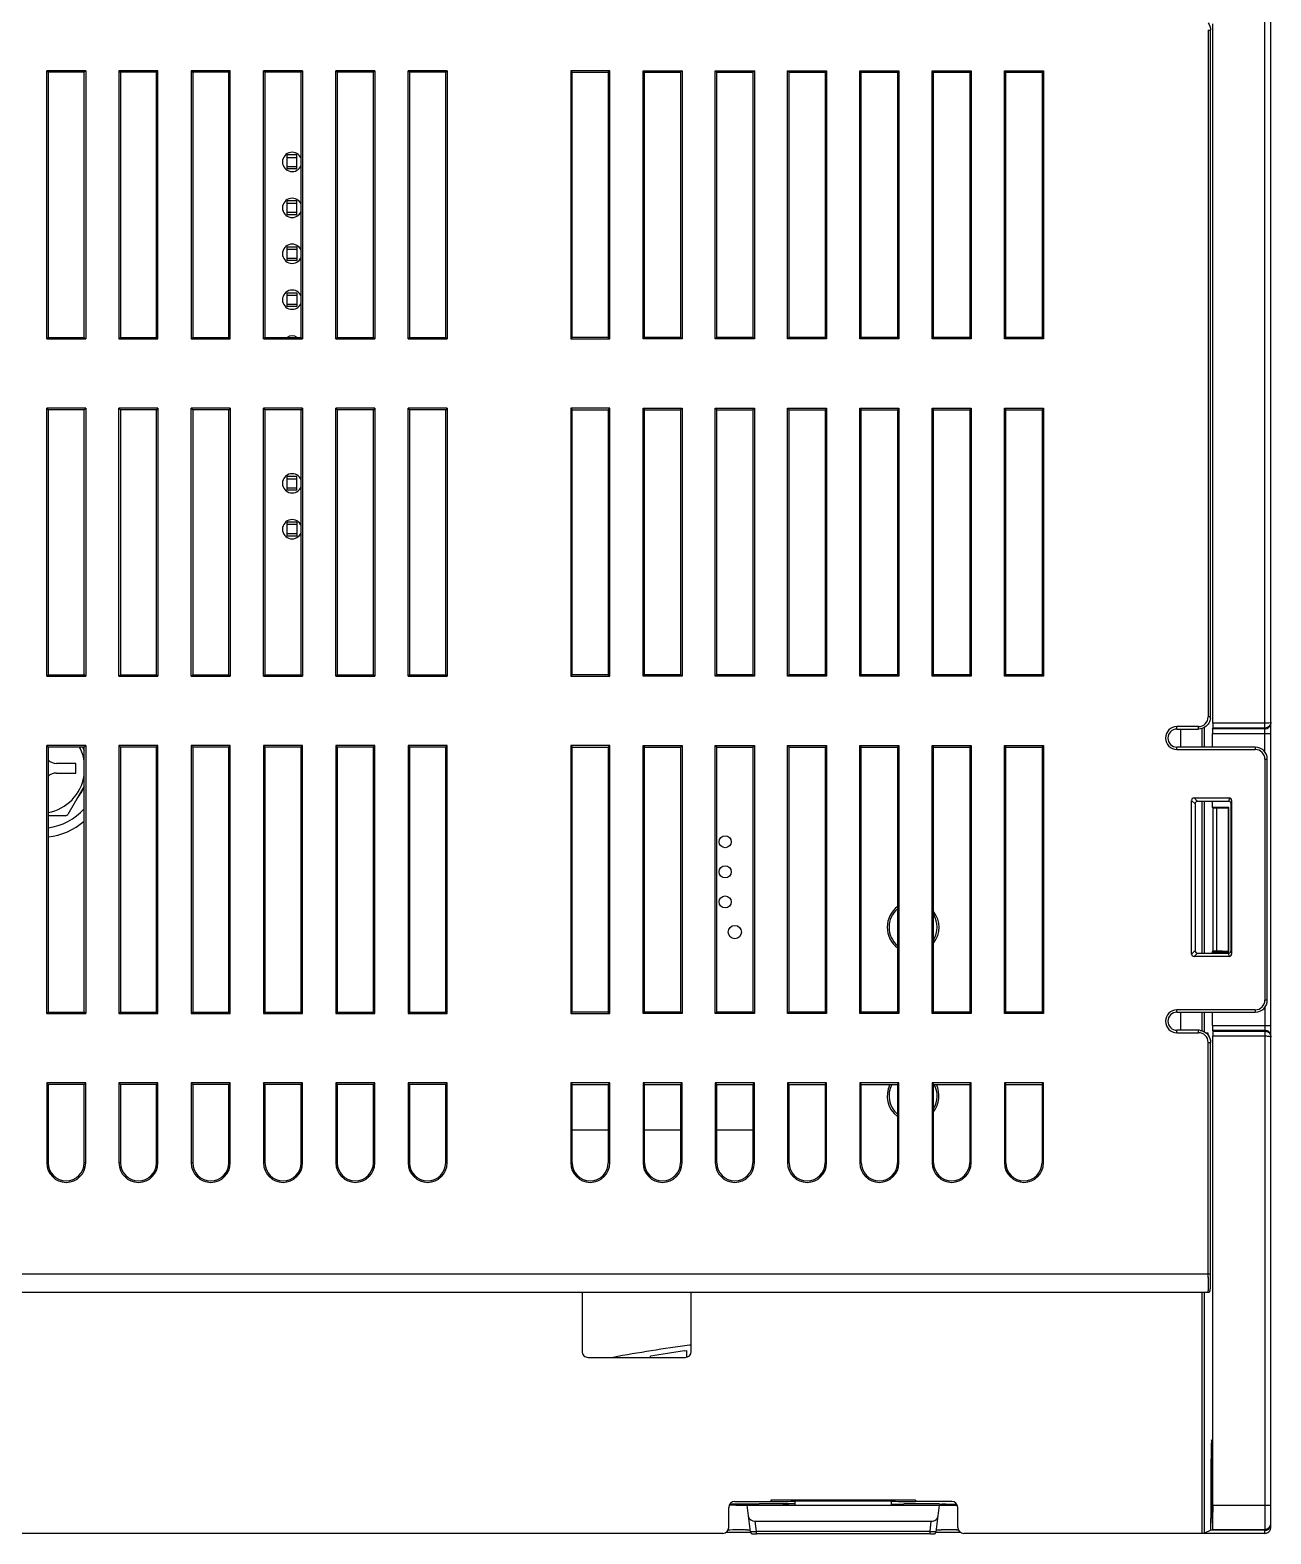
# Model space of a CAD drawing. Header units: millimetres. Extents: x 285 to 860, y 229 to 920.
# Drawn here: x 549.4 to 652.4, y 403.6 to 528.4 of the extents above; entities that cross this region are included whole.
import ezdxf

# ---------------------------------------------------------------- set-up
doc = ezdxf.new("R2010")
doc.units = ezdxf.units.MM
doc.header["$LTSCALE"] = 6
doc.layers.get('0').update_dxf_attribs({"linetype": 'CONTINUOUS'})

msp = doc.modelspace()

# ---------------------------------------------------------------- linework, layer by layer
for p, q in [((652.39, 404.46), (652.39, 583.13)), ((651.89, 468.48), (651.89, 531.28)), ((647.18, 528.38), (647.38, 528.38)), ((647.18, 528.38), (647.18, 471.38)), ((647.38, 471.38), (647.38, 528.38)), ((647.58, 470.86), (647.58, 528.91)), ((550.77, 502.76), (550.77, 525.01)), ((550.77, 525.01), (550.89, 524.88)), ((554.01, 525.01), (550.77, 525.01)), ((550.89, 524.88), (550.89, 502.88)), ((553.89, 524.88), (550.89, 524.88)), ((554.01, 525.01), (553.89, 524.88)), ((553.89, 502.88), (553.89, 524.88)), ((554.01, 525.01), (554.01, 502.76)), ((556.77, 525.01), (556.77, 502.76)), ((556.77, 525.01), (556.89, 524.88)), ((560.01, 525.01), (556.77, 525.01)), ((556.89, 524.88), (556.89, 502.88)), ((559.89, 524.88), (556.89, 524.88)), ((559.89, 524.88), (560.01, 525.01)), ((559.89, 502.88), (559.89, 524.88)), ((560.01, 502.76), (560.01, 525.01)), ((562.77, 525.01), (562.77, 502.76)), ((566.01, 525.01), (562.77, 525.01)), ((562.77, 525.01), (562.89, 524.88)), ((562.89, 524.88), (562.89, 502.88)), ((565.89, 524.88), (562.89, 524.88)), ((565.89, 524.88), (566.01, 525.01)), ((565.89, 502.88), (565.89, 524.88)), ((566.01, 502.76), (566.01, 525.01)), ((568.77, 502.76), (568.77, 525.01)), ((572.01, 525.01), (568.77, 525.01)), ((568.77, 525.01), (568.89, 524.88)), ((568.89, 524.88), (568.89, 502.88)), ((571.89, 524.88), (568.89, 524.88)), ((572.01, 525.01), (571.89, 524.88)), ((571.89, 502.88), (571.89, 524.88)), ((572.01, 525.01), (572.01, 502.76)), ((574.77, 502.76), (574.77, 525.01)), ((578.01, 525.01), (574.77, 525.01)), ((574.77, 525.01), (574.89, 524.88)), ((574.89, 524.88), (574.89, 502.88)), ((577.89, 524.88), (574.89, 524.88)), ((578.01, 525.01), (577.89, 524.88)), ((577.89, 502.88), (577.89, 524.88)), ((578.01, 525.01), (578.01, 502.76)), ((580.77, 502.76), (580.77, 525.01)), ((584.01, 525.01), (580.77, 525.01)), ((580.77, 525.01), (580.89, 524.88)), ((580.89, 524.88), (580.89, 502.88)), ((583.89, 524.88), (580.89, 524.88)), ((584.01, 525.01), (583.89, 524.88)), ((583.89, 502.88), (583.89, 524.88)), ((584.01, 525.01), (584.01, 502.76)), ((597.51, 525.01), (594.27, 525.01)), ((594.27, 525.01), (594.27, 502.76)), ((594.27, 525.01), (594.39, 524.88)), ((594.39, 524.88), (597.39, 524.88)), ((594.39, 502.88), (594.39, 524.88)), ((597.51, 525.01), (597.39, 524.88)), ((597.39, 524.88), (597.39, 502.88)), ((597.51, 502.76), (597.51, 525.01)), ((600.27, 525.01), (603.51, 525.01)), ((600.27, 502.76), (600.27, 525.01)), ((600.27, 525.01), (600.39, 524.88)), ((600.39, 524.88), (603.39, 524.88)), ((600.39, 502.88), (600.39, 524.88)), ((603.51, 525.01), (603.39, 524.88)), ((603.39, 524.88), (603.39, 502.88)), ((603.51, 525.01), (603.51, 502.76)), ((606.27, 525.01), (609.51, 525.01)), ((606.27, 502.76), (606.27, 525.01)), ((606.27, 525.01), (606.39, 524.88)), ((606.39, 524.88), (609.39, 524.88)), ((606.39, 502.88), (606.39, 524.88)), ((609.51, 525.01), (609.39, 524.88)), ((609.39, 524.88), (609.39, 502.88)), ((609.51, 525.01), (609.51, 502.76)), ((612.27, 525.01), (615.51, 525.01)), ((612.27, 502.76), (612.27, 525.01)), ((612.27, 525.01), (612.39, 524.88)), ((612.39, 524.88), (615.39, 524.88)), ((612.39, 502.88), (612.39, 524.88)), ((615.51, 525.01), (615.39, 524.88)), ((615.39, 524.88), (615.39, 502.88)), ((615.51, 525.01), (615.51, 502.76)), ((618.27, 525.01), (621.51, 525.01)), ((618.27, 502.76), (618.27, 525.01)), ((618.27, 525.01), (618.39, 524.88)), ((618.39, 524.88), (621.39, 524.88)), ((618.39, 502.88), (618.39, 524.88)), ((621.51, 525.01), (621.39, 524.88)), ((621.39, 524.88), (621.39, 502.88)), ((621.51, 525.01), (621.51, 502.76)), ((624.27, 525.01), (627.51, 525.01)), ((624.27, 502.76), (624.27, 525.01)), ((624.27, 525.01), (624.39, 524.88)), ((624.39, 524.88), (627.39, 524.88)), ((624.39, 502.88), (624.39, 524.88)), ((627.51, 525.01), (627.39, 524.88)), ((627.39, 524.88), (627.39, 502.88)), ((627.51, 525.01), (627.51, 502.76)), ((630.27, 525.01), (633.51, 525.01)), ((630.27, 502.76), (630.27, 525.01)), ((630.27, 525.01), (630.39, 524.88)), ((630.39, 524.88), (633.39, 524.88)), ((630.39, 502.88), (630.39, 524.88)), ((633.51, 525.01), (633.39, 524.88)), ((633.39, 524.88), (633.39, 502.88)), ((633.51, 525.01), (633.51, 502.76)), ((570.74, 516.87), (570.74, 518.02)), ((571.54, 518.02), (570.74, 518.02)), ((571.54, 516.87), (571.54, 518.02)), ((570.74, 517.82), (571.54, 517.82)), ((570.74, 517.07), (571.54, 517.07)), ((571.54, 516.87), (570.74, 516.87)), ((570.74, 513.06), (570.74, 514.21)), ((571.54, 514.21), (570.74, 514.21)), ((571.54, 513.06), (571.54, 514.21)), ((570.74, 514.01), (571.54, 514.01)), ((570.74, 513.26), (571.54, 513.26)), ((571.54, 513.06), (570.74, 513.06)), ((570.74, 510.4), (571.54, 510.4)), ((570.74, 509.25), (570.74, 510.4)), ((570.74, 510.2), (571.54, 510.2)), ((570.74, 509.45), (571.54, 509.45)), ((571.54, 509.25), (570.74, 509.25)), ((571.54, 510.4), (571.54, 509.25)), ((570.74, 506.59), (571.54, 506.59)), ((570.74, 505.44), (570.74, 506.59)), ((570.74, 506.39), (571.54, 506.39)), ((570.74, 505.64), (571.54, 505.64)), ((571.54, 505.44), (570.74, 505.44)), ((571.54, 506.59), (571.54, 505.44)), ((550.77, 502.76), (550.89, 502.88)), ((550.77, 502.76), (554.01, 502.76)), ((550.89, 502.88), (553.89, 502.88)), ((553.89, 502.88), (554.01, 502.76)), ((556.77, 502.76), (556.89, 502.88)), ((556.77, 502.76), (560.01, 502.76)), ((556.89, 502.88), (559.89, 502.88)), ((560.01, 502.76), (559.89, 502.88)), ((562.77, 502.76), (562.89, 502.88)), ((562.77, 502.76), (566.01, 502.76)), ((562.89, 502.88), (565.89, 502.88)), ((566.01, 502.76), (565.89, 502.88)), ((568.77, 502.76), (568.89, 502.88)), ((568.77, 502.76), (572.01, 502.76)), ((568.89, 502.88), (571.89, 502.88)), ((572.01, 502.76), (571.89, 502.88)), ((574.77, 502.76), (574.89, 502.88)), ((574.77, 502.76), (578.01, 502.76)), ((574.89, 502.88), (577.89, 502.88)), ((578.01, 502.76), (577.89, 502.88)), ((580.77, 502.76), (580.89, 502.88)), ((580.77, 502.76), (584.01, 502.76)), ((580.89, 502.88), (583.89, 502.88)), ((584.01, 502.76), (583.89, 502.88)), ((594.27, 502.76), (594.39, 502.88)), ((594.27, 502.76), (597.51, 502.76)), ((597.39, 502.88), (594.39, 502.88)), ((597.39, 502.88), (597.51, 502.76)), ((600.39, 502.88), (600.27, 502.76)), ((603.51, 502.76), (600.27, 502.76)), ((603.39, 502.88), (600.39, 502.88)), ((603.51, 502.76), (603.39, 502.88)), ((606.39, 502.88), (606.27, 502.76)), ((609.51, 502.76), (606.27, 502.76)), ((609.39, 502.88), (606.39, 502.88)), ((609.51, 502.76), (609.39, 502.88)), ((612.39, 502.88), (612.27, 502.76)), ((615.51, 502.76), (612.27, 502.76)), ((615.39, 502.88), (612.39, 502.88)), ((615.51, 502.76), (615.39, 502.88)), ((618.39, 502.88), (618.27, 502.76)), ((621.51, 502.76), (618.27, 502.76)), ((621.39, 502.88), (618.39, 502.88)), ((621.51, 502.76), (621.39, 502.88)), ((624.39, 502.88), (624.27, 502.76)), ((627.51, 502.76), (624.27, 502.76)), ((627.39, 502.88), (624.39, 502.88)), ((627.51, 502.76), (627.39, 502.88)), ((630.39, 502.88), (630.27, 502.76)), ((633.51, 502.76), (630.27, 502.76)), ((633.39, 502.88), (630.39, 502.88)), ((633.51, 502.76), (633.39, 502.88)), ((550.77, 474.76), (550.77, 497.01)), ((554.01, 497.01), (550.77, 497.01)), ((550.77, 497.01), (550.89, 496.88)), ((550.89, 496.88), (550.89, 474.88)), ((553.89, 496.88), (550.89, 496.88)), ((554.01, 497.01), (553.89, 496.88)), ((553.89, 474.88), (553.89, 496.88)), ((554.01, 497.01), (554.01, 474.76)), ((556.77, 474.76), (556.77, 497.01)), ((560.01, 497.01), (556.77, 497.01)), ((556.77, 497.01), (556.89, 496.88)), ((556.89, 496.88), (556.89, 474.88)), ((559.89, 496.88), (556.89, 496.88)), ((560.01, 497.01), (559.89, 496.88)), ((559.89, 474.88), (559.89, 496.88)), ((560.01, 497.01), (560.01, 474.76)), ((566.01, 497.01), (562.77, 497.01)), ((562.77, 474.76), (562.77, 497.01)), ((562.77, 497.01), (562.89, 496.88)), ((565.89, 496.88), (562.89, 496.88)), ((562.89, 496.88), (562.89, 474.88)), ((566.01, 497.01), (565.89, 496.88)), ((565.89, 474.88), (565.89, 496.88)), ((566.01, 497.01), (566.01, 474.76)), ((572.01, 497.01), (568.77, 497.01)), ((568.77, 497.01), (568.89, 496.88)), ((568.77, 474.76), (568.77, 497.01)), ((571.89, 496.88), (568.89, 496.88)), ((568.89, 496.88), (568.89, 474.88)), ((572.01, 497.01), (571.89, 496.88)), ((571.89, 474.88), (571.89, 496.88)), ((572.01, 497.01), (572.01, 474.76)), ((578.01, 497.01), (574.77, 497.01)), ((574.77, 474.76), (574.77, 497.01)), ((574.77, 497.01), (574.89, 496.88)), ((577.89, 496.88), (574.89, 496.88)), ((574.89, 496.88), (574.89, 474.88)), ((578.01, 497.01), (577.89, 496.88)), ((577.89, 474.88), (577.89, 496.88)), ((578.01, 497.01), (578.01, 474.76)), ((584.01, 497.01), (580.77, 497.01)), ((580.77, 497.01), (580.89, 496.88)), ((580.77, 474.76), (580.77, 497.01)), ((583.89, 496.88), (580.89, 496.88)), ((580.89, 496.88), (580.89, 474.88)), ((584.01, 497.01), (583.89, 496.88)), ((583.89, 474.88), (583.89, 496.88)), ((584.01, 497.01), (584.01, 474.76)), ((597.51, 497.01), (594.27, 497.01)), ((594.27, 497.01), (594.39, 496.88)), ((594.27, 497.01), (594.27, 474.76)), ((594.39, 496.88), (597.39, 496.88)), ((594.39, 474.88), (594.39, 496.88)), ((597.51, 497.01), (597.39, 496.88)), ((597.39, 496.88), (597.39, 474.88)), ((597.51, 474.76), (597.51, 497.01)), ((600.27, 497.01), (603.51, 497.01)), ((600.27, 497.01), (600.39, 496.88)), ((600.27, 474.76), (600.27, 497.01)), ((600.39, 496.88), (603.39, 496.88)), ((600.39, 474.88), (600.39, 496.88)), ((603.51, 497.01), (603.39, 496.88)), ((603.39, 496.88), (603.39, 474.88)), ((603.51, 497.01), (603.51, 474.76)), ((606.27, 497.01), (609.51, 497.01)), ((606.27, 497.01), (606.39, 496.88)), ((606.27, 474.76), (606.27, 497.01)), ((606.39, 496.88), (609.39, 496.88)), ((606.39, 474.88), (606.39, 496.88)), ((609.51, 497.01), (609.39, 496.88)), ((609.39, 496.88), (609.39, 474.88)), ((609.51, 497.01), (609.51, 474.76)), ((612.27, 497.01), (615.51, 497.01)), ((612.27, 497.01), (612.39, 496.88)), ((612.27, 474.76), (612.27, 497.01)), ((612.39, 496.88), (615.39, 496.88)), ((612.39, 474.88), (612.39, 496.88)), ((615.51, 497.01), (615.39, 496.88)), ((615.39, 496.88), (615.39, 474.88)), ((615.51, 497.01), (615.51, 474.76)), ((618.27, 497.01), (621.51, 497.01)), ((618.27, 497.01), (618.39, 496.88)), ((618.27, 474.76), (618.27, 497.01)), ((618.39, 496.88), (621.39, 496.88)), ((618.39, 474.88), (618.39, 496.88)), ((621.51, 497.01), (621.39, 496.88)), ((621.39, 496.88), (621.39, 474.88)), ((621.51, 497.01), (621.51, 474.76)), ((624.27, 497.01), (627.51, 497.01)), ((624.27, 497.01), (624.39, 496.88)), ((624.27, 474.76), (624.27, 497.01)), ((624.39, 496.88), (627.39, 496.88)), ((624.39, 474.88), (624.39, 496.88)), ((627.51, 497.01), (627.39, 496.88)), ((627.39, 496.88), (627.39, 474.88)), ((627.51, 497.01), (627.51, 474.76)), ((630.27, 497.01), (633.51, 497.01)), ((630.27, 497.01), (630.39, 496.88)), ((630.27, 474.76), (630.27, 497.01)), ((630.39, 496.88), (633.39, 496.88)), ((630.39, 474.88), (630.39, 496.88)), ((633.51, 497.01), (633.39, 496.88)), ((633.39, 496.88), (633.39, 474.88)), ((633.51, 497.01), (633.51, 474.76)), ((571.54, 491.35), (570.74, 491.35)), ((570.74, 490.2), (570.74, 491.35)), ((570.74, 491.15), (571.54, 491.15)), ((571.54, 490.2), (571.54, 491.35)), ((570.74, 490.4), (571.54, 490.4)), ((571.54, 490.2), (570.74, 490.2)), ((571.54, 487.54), (570.74, 487.54)), ((570.74, 486.39), (570.74, 487.54)), ((571.54, 487.34), (570.74, 487.34)), ((571.54, 487.54), (571.54, 486.39)), ((571.54, 486.59), (570.74, 486.59)), ((571.54, 486.39), (570.74, 486.39)), ((550.77, 474.76), (550.89, 474.88)), ((550.77, 474.76), (554.01, 474.76)), ((550.89, 474.88), (553.89, 474.88)), ((554.01, 474.76), (553.89, 474.88)), ((556.77, 474.76), (556.89, 474.88)), ((556.77, 474.76), (560.01, 474.76)), ((556.89, 474.88), (559.89, 474.88)), ((560.01, 474.76), (559.89, 474.88)), ((562.77, 474.76), (562.89, 474.88)), ((562.77, 474.76), (566.01, 474.76)), ((562.89, 474.88), (565.89, 474.88)), ((566.01, 474.76), (565.89, 474.88)), ((568.77, 474.76), (568.89, 474.88)), ((568.77, 474.76), (572.01, 474.76)), ((568.89, 474.88), (571.89, 474.88)), ((572.01, 474.76), (571.89, 474.88)), ((574.77, 474.76), (574.89, 474.88)), ((574.77, 474.76), (578.01, 474.76)), ((574.89, 474.88), (577.89, 474.88)), ((578.01, 474.76), (577.89, 474.88)), ((580.77, 474.76), (580.89, 474.88)), ((580.77, 474.76), (584.01, 474.76)), ((580.89, 474.88), (583.89, 474.88)), ((584.01, 474.76), (583.89, 474.88)), ((594.27, 474.76), (594.39, 474.88)), ((594.27, 474.76), (597.51, 474.76)), ((597.39, 474.88), (594.39, 474.88)), ((597.39, 474.88), (597.51, 474.76)), ((600.39, 474.88), (600.27, 474.76)), ((603.51, 474.76), (600.27, 474.76)), ((603.39, 474.88), (600.39, 474.88)), ((603.51, 474.76), (603.39, 474.88)), ((606.39, 474.88), (606.27, 474.76)), ((609.51, 474.76), (606.27, 474.76)), ((609.39, 474.88), (606.39, 474.88)), ((609.51, 474.76), (609.39, 474.88)), ((612.39, 474.88), (612.27, 474.76)), ((615.51, 474.76), (612.27, 474.76)), ((615.39, 474.88), (612.39, 474.88)), ((615.51, 474.76), (615.39, 474.88)), ((618.39, 474.88), (618.27, 474.76)), ((621.51, 474.76), (618.27, 474.76)), ((621.39, 474.88), (618.39, 474.88)), ((621.51, 474.76), (621.39, 474.88)), ((624.39, 474.88), (624.27, 474.76)), ((627.51, 474.76), (624.27, 474.76)), ((627.39, 474.88), (624.39, 474.88)), ((627.51, 474.76), (627.39, 474.88)), ((630.39, 474.88), (630.27, 474.76)), ((633.51, 474.76), (630.27, 474.76)), ((633.39, 474.88), (630.39, 474.88)), ((633.51, 474.76), (633.39, 474.88)), ((646.38, 470.58), (644.59, 470.58)), ((644.59, 470.38), (644.59, 470.58)), ((646.38, 470.38), (646.38, 470.58)), ((646.89, 468.88), (646.89, 470.53)), ((647.38, 471.38), (647.18, 471.38)), ((651.89, 470.86), (647.58, 470.86)), ((644.59, 470.38), (646.38, 470.38)), ((644.89, 470.38), (644.89, 468.88)), ((646.69, 468.88), (646.69, 470.44)), ((647.54, 470), (652.39, 470)), ((647.54, 468.88), (647.54, 470)), ((647.55, 470.4), (647.58, 470.46)), ((651.89, 470.4), (647.55, 470.4)), ((651.89, 470.46), (647.58, 470.46)), ((554.01, 469.01), (550.77, 469.01)), ((550.77, 469.01), (550.89, 468.88)), ((550.77, 446.76), (550.77, 469.01)), ((553.89, 468.88), (550.89, 468.88)), ((550.89, 468.88), (550.89, 446.88)), ((553.74, 468.88), (553.89, 468.63)), ((554.01, 469.01), (553.89, 468.88)), ((553.89, 446.88), (553.89, 468.88)), ((554.01, 469.01), (554.01, 446.76)), ((560.01, 469.01), (556.77, 469.01)), ((556.77, 469.01), (556.89, 468.88)), ((556.77, 469.01), (556.77, 446.76)), ((559.89, 468.88), (556.89, 468.88)), ((556.89, 468.88), (556.89, 446.88)), ((559.89, 468.88), (560.01, 469.01)), ((559.89, 446.88), (559.89, 468.88)), ((560.01, 446.76), (560.01, 469.01)), ((566.01, 469.01), (562.77, 469.01)), ((562.77, 469.01), (562.89, 468.88)), ((562.77, 469.01), (562.77, 446.76)), ((565.89, 468.88), (562.89, 468.88)), ((562.89, 468.88), (562.89, 446.88)), ((565.89, 468.88), (566.01, 469.01)), ((565.89, 446.88), (565.89, 468.88)), ((566.01, 446.76), (566.01, 469.01)), ((572.01, 469.01), (568.77, 469.01)), ((568.77, 469.01), (568.89, 468.88)), ((568.77, 469.01), (568.77, 446.76)), ((571.89, 468.88), (568.89, 468.88)), ((568.89, 468.88), (568.89, 446.88)), ((571.89, 468.88), (572.01, 469.01)), ((571.89, 446.88), (571.89, 468.88)), ((572.01, 446.76), (572.01, 469.01)), ((578.01, 469.01), (574.77, 469.01)), ((574.77, 469.01), (574.89, 468.88)), ((574.77, 469.01), (574.77, 446.76)), ((577.89, 468.88), (574.89, 468.88)), ((574.89, 468.88), (574.89, 446.88)), ((577.89, 468.88), (578.01, 469.01)), ((577.89, 446.88), (577.89, 468.88)), ((578.01, 446.76), (578.01, 469.01)), ((584.01, 469.01), (580.77, 469.01)), ((580.77, 469.01), (580.89, 468.88)), ((580.77, 469.01), (580.77, 446.76)), ((583.89, 468.88), (580.89, 468.88)), ((580.89, 468.88), (580.89, 446.88)), ((583.89, 468.88), (584.01, 469.01)), ((583.89, 446.88), (583.89, 468.88)), ((584.01, 446.76), (584.01, 469.01)), ((597.51, 469.01), (594.27, 469.01)), ((594.27, 469.01), (594.39, 468.88)), ((594.27, 469.01), (594.27, 446.76)), ((594.39, 468.88), (597.39, 468.88)), ((594.39, 446.88), (594.39, 468.88)), ((597.51, 469.01), (597.39, 468.88)), ((597.39, 468.88), (597.39, 446.88)), ((597.51, 446.76), (597.51, 469.01)), ((600.27, 469.01), (603.51, 469.01)), ((600.27, 469.01), (600.39, 468.88)), ((600.27, 446.76), (600.27, 469.01)), ((600.39, 468.88), (603.39, 468.88)), ((600.39, 446.88), (600.39, 468.88)), ((603.51, 469.01), (603.39, 468.88)), ((603.39, 468.88), (603.39, 446.88)), ((603.51, 469.01), (603.51, 446.76)), ((606.27, 469.01), (609.51, 469.01)), ((606.27, 469.01), (606.39, 468.88)), ((606.27, 446.76), (606.27, 469.01)), ((606.39, 468.88), (609.39, 468.88)), ((606.39, 446.88), (606.39, 468.88)), ((609.51, 469.01), (609.39, 468.88)), ((609.39, 468.88), (609.39, 446.88)), ((609.51, 469.01), (609.51, 446.76)), ((612.27, 469.01), (615.51, 469.01)), ((612.27, 469.01), (612.39, 468.88)), ((612.27, 446.76), (612.27, 469.01)), ((612.39, 468.88), (615.39, 468.88)), ((612.39, 446.88), (612.39, 468.88)), ((615.51, 469.01), (615.39, 468.88)), ((615.39, 468.88), (615.39, 446.88)), ((615.51, 469.01), (615.51, 446.76)), ((618.27, 469.01), (621.51, 469.01)), ((618.27, 469.01), (618.39, 468.88)), ((618.27, 446.76), (618.27, 469.01)), ((618.39, 468.88), (621.39, 468.88)), ((618.39, 446.88), (618.39, 468.88)), ((621.51, 469.01), (621.39, 468.88)), ((621.39, 468.88), (621.39, 446.88)), ((621.51, 469.01), (621.51, 446.76)), ((624.27, 469.01), (627.51, 469.01)), ((624.27, 469.01), (624.39, 468.88)), ((624.27, 446.76), (624.27, 469.01)), ((624.39, 468.88), (627.39, 468.88)), ((624.39, 446.88), (624.39, 468.88)), ((627.51, 469.01), (627.39, 468.88)), ((627.39, 468.88), (627.39, 446.88)), ((627.51, 469.01), (627.51, 446.76)), ((630.27, 469.01), (633.51, 469.01)), ((630.27, 469.01), (630.39, 468.88)), ((630.27, 446.76), (630.27, 469.01)), ((630.39, 468.88), (633.39, 468.88)), ((630.39, 446.88), (630.39, 468.88)), ((633.51, 469.01), (633.39, 468.88)), ((633.39, 468.88), (633.39, 446.88)), ((633.51, 469.01), (633.51, 446.76)), ((651.09, 468.88), (644.59, 468.88)), ((644.59, 468.68), (644.59, 468.88)), ((644.59, 468.68), (651.09, 468.68)), ((651.09, 468.88), (651.09, 468.68)), ((553.19, 467.53), (551.59, 467.53)), ((553.19, 466.73), (553.19, 467.53)), ((651.89, 467.88), (652.09, 467.88)), ((651.89, 467.88), (651.89, 447.88)), ((652.09, 447.88), (652.09, 467.88)), ((551.59, 466.73), (553.19, 466.73)), ((553.89, 465.64), (552.53, 463.29)), ((645.81, 464.46), (646.09, 464.18)), ((645.81, 451.71), (645.81, 464.46)), ((646.01, 464.66), (648.93, 464.66)), ((646.01, 464.66), (646.29, 464.38)), ((648.89, 464.38), (646.29, 464.38)), ((646.69, 451.79), (646.69, 464.38)), ((646.89, 451.79), (646.89, 464.38)), ((647.54, 463.88), (647.54, 464.38)), ((648.93, 464.66), (648.89, 464.38)), ((649.12, 464.35), (649.09, 464.18)), ((649.13, 464.46), (649.13, 451.71)), ((552.35, 463.18), (550.89, 463.18)), ((646.09, 464.18), (646.09, 451.99)), ((648.89, 463.88), (647.54, 463.88)), ((647.54, 463.88), (647.58, 463.8)), ((647.89, 463.8), (647.58, 463.8)), ((647.58, 463.8), (647.58, 451.96)), ((647.89, 463.8), (648.86, 463.85)), ((647.89, 451.96), (647.89, 463.8)), ((648.89, 463.88), (648.86, 463.85)), ((648.86, 451.91), (648.86, 463.85)), ((648.89, 451.88), (648.89, 463.88)), ((649.09, 451.99), (649.09, 464.18)), ((645.81, 451.71), (646.09, 451.99)), ((646.01, 451.51), (646.29, 451.79)), ((646.29, 451.79), (648.89, 451.79)), ((647.54, 451.88), (647.58, 451.96)), ((647.54, 451.88), (648.89, 451.88)), ((647.54, 451.79), (647.54, 451.88)), ((647.58, 451.96), (647.89, 451.96)), ((648.86, 451.91), (647.89, 451.96)), ((648.89, 451.88), (648.86, 451.91)), ((648.93, 451.51), (648.89, 451.79)), ((649.12, 451.82), (649.09, 451.99)), ((648.93, 451.51), (646.01, 451.51)), ((550.89, 446.88), (550.77, 446.76)), ((550.89, 446.88), (553.89, 446.88)), ((554.01, 446.76), (553.89, 446.88)), ((556.77, 446.76), (556.89, 446.88)), ((556.89, 446.88), (559.89, 446.88)), ((560.01, 446.76), (559.89, 446.88)), ((562.77, 446.76), (562.89, 446.88)), ((562.89, 446.88), (565.89, 446.88)), ((566.01, 446.76), (565.89, 446.88)), ((568.77, 446.76), (568.89, 446.88)), ((568.89, 446.88), (571.89, 446.88)), ((572.01, 446.76), (571.89, 446.88)), ((574.77, 446.76), (574.89, 446.88)), ((574.89, 446.88), (577.89, 446.88)), ((578.01, 446.76), (577.89, 446.88)), ((580.77, 446.76), (580.89, 446.88)), ((580.89, 446.88), (583.89, 446.88)), ((584.01, 446.76), (583.89, 446.88)), ((594.27, 446.76), (594.39, 446.88)), ((597.39, 446.88), (594.39, 446.88)), ((597.39, 446.88), (597.51, 446.76)), ((600.39, 446.88), (600.27, 446.76)), ((603.39, 446.88), (600.39, 446.88)), ((603.51, 446.76), (603.39, 446.88)), ((606.39, 446.88), (606.27, 446.76)), ((609.39, 446.88), (606.39, 446.88)), ((609.51, 446.76), (609.39, 446.88)), ((612.39, 446.88), (612.27, 446.76)), ((615.39, 446.88), (612.39, 446.88)), ((615.51, 446.76), (615.39, 446.88)), ((618.39, 446.88), (618.27, 446.76)), ((621.39, 446.88), (618.39, 446.88)), ((621.51, 446.76), (621.39, 446.88)), ((624.39, 446.88), (624.27, 446.76)), ((627.39, 446.88), (624.39, 446.88)), ((627.51, 446.76), (627.39, 446.88)), ((630.39, 446.88), (630.27, 446.76)), ((633.39, 446.88), (630.39, 446.88)), ((633.51, 446.76), (633.39, 446.88)), ((651.09, 447.08), (644.59, 447.08)), ((644.59, 446.88), (644.59, 447.08)), ((644.59, 446.88), (651.09, 446.88)), ((644.89, 446.88), (644.89, 445.38)), ((646.69, 445.32), (646.69, 446.88)), ((646.89, 445.22), (646.89, 446.88)), ((647.54, 445.77), (647.54, 446.88)), ((651.09, 447.08), (651.09, 446.88)), ((652.09, 447.88), (651.89, 447.88)), ((651.89, 447.28), (651.89, 403.96)), ((550.77, 446.76), (554.01, 446.76)), ((556.77, 446.76), (560.01, 446.76)), ((562.77, 446.76), (566.01, 446.76)), ((568.77, 446.76), (572.01, 446.76)), ((574.77, 446.76), (578.01, 446.76)), ((580.77, 446.76), (584.01, 446.76)), ((594.27, 446.76), (597.51, 446.76)), ((603.51, 446.76), (600.27, 446.76)), ((609.51, 446.76), (606.27, 446.76)), ((615.51, 446.76), (612.27, 446.76)), ((621.51, 446.76), (618.27, 446.76)), ((627.51, 446.76), (624.27, 446.76)), ((633.51, 446.76), (630.27, 446.76)), ((647.54, 445.77), (652.39, 445.77)), ((646.38, 445.38), (644.59, 445.38)), ((644.59, 445.18), (644.59, 445.38)), ((644.59, 445.18), (646.38, 445.18)), ((646.38, 445.18), (646.38, 445.38)), ((647.18, 445.13), (647.04, 445.13)), ((647.18, 444.38), (647.38, 444.38)), ((647.18, 425.13), (647.18, 444.38)), ((647.38, 424.93), (647.38, 444.38)), ((651.89, 445.37), (647.55, 445.37)), ((647.55, 445.37), (647.58, 445.31)), ((647.58, 445.31), (651.89, 445.31)), ((647.58, 444.91), (651.89, 444.91)), ((647.58, 405.96), (647.58, 444.91)), ((554.01, 441.01), (550.77, 441.01)), ((550.89, 440.88), (550.77, 441.01)), ((550.77, 441.01), (550.77, 434.38)), ((553.89, 440.88), (550.89, 440.88)), ((550.89, 440.88), (550.89, 434.38)), ((553.89, 440.88), (554.01, 441.01)), ((553.89, 434.38), (553.89, 440.88)), ((554.01, 434.38), (554.01, 441.01)), ((560.01, 441.01), (556.77, 441.01)), ((556.89, 440.88), (556.77, 441.01)), ((556.77, 441.01), (556.77, 434.38)), ((559.89, 440.88), (556.89, 440.88)), ((556.89, 440.88), (556.89, 434.38)), ((559.89, 440.88), (560.01, 441.01)), ((559.89, 434.38), (559.89, 440.88)), ((560.01, 434.38), (560.01, 441.01)), ((566.01, 441.01), (562.77, 441.01)), ((562.77, 441.01), (562.89, 440.88)), ((562.77, 441.01), (562.77, 434.38)), ((565.89, 440.88), (562.89, 440.88)), ((562.89, 440.88), (562.89, 434.38)), ((566.01, 441.01), (565.89, 440.88)), ((565.89, 434.38), (565.89, 440.88)), ((566.01, 434.38), (566.01, 441.01)), ((572.01, 441.01), (568.77, 441.01)), ((568.89, 440.88), (568.77, 441.01)), ((568.77, 441.01), (568.77, 434.38)), ((571.89, 440.88), (568.89, 440.88)), ((568.89, 440.88), (568.89, 434.38)), ((571.89, 440.88), (572.01, 441.01)), ((571.89, 434.38), (571.89, 440.88)), ((572.01, 434.38), (572.01, 441.01)), ((578.01, 441.01), (574.77, 441.01)), ((574.77, 441.01), (574.89, 440.88)), ((574.77, 441.01), (574.77, 434.38)), ((577.89, 440.88), (574.89, 440.88)), ((574.89, 440.88), (574.89, 434.38)), ((578.01, 441.01), (577.89, 440.88)), ((577.89, 434.38), (577.89, 440.88)), ((578.01, 434.38), (578.01, 441.01)), ((584.01, 441.01), (580.77, 441.01)), ((580.89, 440.88), (580.77, 441.01)), ((580.77, 441.01), (580.77, 434.38)), ((583.89, 440.88), (580.89, 440.88)), ((580.89, 440.88), (580.89, 434.38)), ((583.89, 440.88), (584.01, 441.01)), ((583.89, 434.38), (583.89, 440.88)), ((584.01, 434.38), (584.01, 441.01)), ((597.51, 441.01), (594.27, 441.01)), ((594.27, 441.01), (594.39, 440.88)), ((594.27, 441.01), (594.27, 434.38)), ((594.39, 440.88), (597.39, 440.88)), ((594.39, 434.38), (594.39, 440.88)), ((597.39, 440.88), (597.51, 441.01)), ((597.39, 440.88), (597.39, 434.38)), ((597.51, 434.38), (597.51, 441.01)), ((603.51, 441.01), (600.27, 441.01)), ((600.27, 441.01), (600.39, 440.88)), ((600.27, 441.01), (600.27, 434.38)), ((600.39, 440.88), (603.39, 440.88)), ((600.39, 434.38), (600.39, 440.88)), ((603.39, 440.88), (603.51, 441.01)), ((603.39, 440.88), (603.39, 434.38)), ((603.51, 434.38), (603.51, 441.01)), ((609.51, 441.01), (606.27, 441.01)), ((606.27, 441.01), (606.39, 440.88)), ((606.27, 441.01), (606.27, 434.38)), ((606.39, 440.88), (609.39, 440.88)), ((606.39, 434.38), (606.39, 440.88)), ((609.39, 440.88), (609.51, 441.01)), ((609.39, 440.88), (609.39, 434.38)), ((609.51, 434.38), (609.51, 441.01)), ((615.51, 441.01), (612.27, 441.01)), ((612.27, 441.01), (612.39, 440.88)), ((612.27, 441.01), (612.27, 434.38)), ((612.39, 440.88), (615.39, 440.88)), ((612.39, 434.38), (612.39, 440.88)), ((615.39, 440.88), (615.51, 441.01)), ((615.39, 440.88), (615.39, 434.38)), ((615.51, 434.38), (615.51, 441.01)), ((621.51, 441.01), (618.27, 441.01)), ((618.27, 441.01), (618.39, 440.88)), ((618.27, 441.01), (618.27, 434.38)), ((618.39, 440.88), (621.39, 440.88)), ((618.39, 434.38), (618.39, 440.88)), ((621.39, 440.88), (621.51, 441.01)), ((621.39, 440.88), (621.39, 434.38)), ((621.51, 434.38), (621.51, 441.01)), ((627.51, 441.01), (624.27, 441.01)), ((624.27, 441.01), (624.39, 440.88)), ((624.27, 441.01), (624.27, 434.38)), ((624.39, 440.88), (627.39, 440.88)), ((624.39, 434.38), (624.39, 440.88)), ((627.39, 440.88), (627.51, 441.01)), ((627.39, 440.88), (627.39, 434.38)), ((627.51, 434.38), (627.51, 441.01)), ((633.51, 441.01), (630.27, 441.01)), ((630.27, 441.01), (630.39, 440.88)), ((630.27, 441.01), (630.27, 434.38)), ((630.39, 440.88), (633.39, 440.88)), ((630.39, 434.38), (630.39, 440.88)), ((633.39, 440.88), (633.51, 441.01)), ((633.39, 440.88), (633.39, 434.38)), ((633.51, 434.38), (633.51, 441.01)), ((594.39, 437.13), (597.39, 437.13)), ((600.39, 437.13), (603.39, 437.13)), ((606.39, 437.13), (609.39, 437.13)), ((550.89, 434.38), (550.77, 434.38)), ((554.01, 434.38), (553.89, 434.38)), ((556.89, 434.38), (556.77, 434.38)), ((560.01, 434.38), (559.89, 434.38)), ((562.89, 434.38), (562.77, 434.38)), ((566.01, 434.38), (565.89, 434.38)), ((568.89, 434.38), (568.77, 434.38)), ((572.01, 434.38), (571.89, 434.38)), ((574.89, 434.38), (574.77, 434.38)), ((578.01, 434.38), (577.89, 434.38)), ((580.89, 434.38), (580.77, 434.38)), ((584.01, 434.38), (583.89, 434.38)), ((594.39, 434.38), (594.27, 434.38)), ((597.51, 434.38), (597.39, 434.38)), ((600.39, 434.38), (600.27, 434.38)), ((603.51, 434.38), (603.39, 434.38)), ((606.39, 434.38), (606.27, 434.38)), ((609.51, 434.38), (609.39, 434.38)), ((612.39, 434.38), (612.27, 434.38)), ((615.51, 434.38), (615.39, 434.38)), ((618.39, 434.38), (618.27, 434.38)), ((621.51, 434.38), (621.39, 434.38)), ((624.39, 434.38), (624.27, 434.38)), ((627.51, 434.38), (627.39, 434.38)), ((630.39, 434.38), (630.27, 434.38)), ((633.51, 434.38), (633.39, 434.38)), ((647.38, 425.13), (469.09, 425.13)), ((647.37, 424.33), (647.38, 424.5)), ((647.37, 424.18), (647.37, 424.33)), ((647.38, 424.7), (647.38, 424.93)), ((647.38, 424.5), (647.38, 424.7)), ((647.16, 423.63), (444.34, 423.63)), ((595.21, 423.63), (595.21, 418.73)), ((604.27, 418.73), (604.27, 423.63)), ((646.69, 403.63), (646.69, 423.63)), ((646.89, 403.64), (646.89, 423.63)), ((647.36, 423.93), (647.37, 423.96)), ((647.37, 424.08), (647.37, 424.18)), ((647.37, 424.02), (647.37, 424.08)), ((647.37, 423.96), (647.37, 424.02)), ((595.71, 418.23), (603.77, 418.23)), ((600.89, 418.23), (600.89, 418.33)), ((603.69, 418.78), (603.89, 418.81)), ((603.89, 418.81), (603.89, 418.25)), ((604.2, 419.26), (604.14, 419.26)), ((604.27, 419.27), (604.2, 419.26)), ((647.41, 408.63), (647.51, 408.63)), ((647.41, 408.63), (647.41, 404.89)), ((647.51, 404.96), (647.51, 408.63)), ((607.39, 404.13), (607.39, 405.78)), ((609.9, 406.03), (607.46, 406.03)), ((607.48, 406.07), (608.11, 406.07)), ((607.89, 406.28), (610.89, 406.28)), ((608.11, 406.07), (608.33, 406.07)), ((608.33, 406.07), (609.23, 406.07)), ((608.91, 406), (609.41, 406)), ((608.91, 405.96), (624.87, 405.96)), ((609.18, 403.77), (608.91, 405.96)), ((609.23, 406.07), (609.46, 406.07)), ((610.7, 406.07), (609.91, 406.07)), ((610.89, 406.07), (610.7, 406.07)), ((622.89, 406.39), (610.89, 406.39)), ((610.89, 406.39), (610.89, 406.28)), ((611.87, 406.07), (610.89, 406.07)), ((612.89, 406.07), (611.87, 406.07)), ((612.37, 405.97), (612.89, 405.97)), ((612.89, 405.96), (612.89, 406.35)), ((612.89, 406.33), (620.89, 406.33)), ((620.89, 405.96), (620.89, 406.35)), ((620.89, 406.06), (621.43, 406.06)), ((621.9, 406.03), (620.89, 406.03)), ((620.89, 406), (621.41, 406)), ((620.89, 405.97), (621.41, 405.97)), ((622.89, 406.07), (621.91, 406.07)), ((625.89, 406.28), (622.89, 406.28)), ((624.87, 406.07), (622.89, 406.07)), ((624.6, 403.77), (624.87, 405.96)), ((626.32, 406.03), (624.88, 406.03)), ((625.4, 406.06), (626.08, 406.06)), ((626.08, 406.06), (626.3, 406.06)), ((626.39, 404.13), (626.39, 405.78)), ((647.58, 405.96), (652.39, 405.96)), ((609.58, 404.63), (624.2, 404.63)), ((609.68, 403.78), (609.58, 404.63)), ((624.1, 403.78), (624.2, 404.63)), ((647.39, 403.89), (647.41, 404.89)), ((647.51, 404.89), (647.41, 404.89)), ((647.51, 404.96), (647.53, 403.95)), ((652.39, 404.13), (652.39, 404.38)), ((606.89, 403.63), (530.19, 403.63)), ((607.19, 403.73), (607.36, 403.74)), ((607.48, 403.74), (607.69, 403.74)), ((607.69, 403.74), (607.81, 403.74)), ((607.81, 403.74), (607.93, 403.74)), ((607.93, 403.74), (608.06, 403.74)), ((608.06, 403.74), (608.19, 403.74)), ((608.19, 403.74), (608.32, 403.74)), ((608.32, 403.74), (608.45, 403.74)), ((608.45, 403.74), (608.58, 403.74)), ((608.58, 403.74), (608.7, 403.74)), ((608.7, 403.74), (608.81, 403.74)), ((608.81, 403.74), (608.91, 403.74)), ((608.91, 403.74), (609, 403.74)), ((609, 403.74), (609.08, 403.73)), ((609.08, 403.73), (609.15, 403.73)), ((609.15, 403.73), (609.19, 403.73)), ((609.42, 403.59), (609.45, 403.59)), ((609.45, 403.59), (609.48, 403.59)), ((609.48, 403.59), (609.54, 403.59)), ((609.54, 403.59), (609.61, 403.59)), ((609.61, 403.59), (609.68, 403.58)), ((624.1, 403.78), (609.68, 403.78)), ((609.68, 403.58), (609.68, 403.78)), ((624.14, 403.58), (609.68, 403.58)), ((624.1, 403.58), (624.1, 403.78)), ((624.14, 403.58), (624.21, 403.59)), ((624.29, 403.59), (624.32, 403.59)), ((624.32, 403.59), (624.35, 403.59)), ((624.35, 403.59), (624.37, 403.59)), ((624.59, 403.73), (624.65, 403.73)), ((624.65, 403.73), (624.71, 403.73)), ((624.71, 403.73), (624.78, 403.74)), ((624.78, 403.74), (624.84, 403.74)), ((624.84, 403.74), (624.99, 403.74)), ((624.99, 403.74), (625.09, 403.74)), ((625.09, 403.74), (625.24, 403.74)), ((625.24, 403.74), (625.35, 403.74)), ((625.35, 403.74), (625.48, 403.74)), ((625.48, 403.74), (625.61, 403.74)), ((625.61, 403.74), (625.74, 403.74)), ((625.74, 403.74), (625.87, 403.74)), ((625.87, 403.74), (626, 403.74)), ((626, 403.74), (626.08, 403.74)), ((626.08, 403.74), (626.31, 403.74)), ((626.31, 403.74), (626.42, 403.74)), ((626.42, 403.74), (626.51, 403.74)), ((651.89, 403.63), (626.89, 403.63)), ((647.39, 403.89), (646.89, 403.64)), ((651.89, 403.88), (647.39, 403.89)), ((647.55, 403.96), (651.89, 403.96)), ((651.89, 403.63), (651.89, 403.88)), ((651.92, 403.95), (651.92, 403.88))]:
    msp.add_line(p, q)
for points in [[(647.16, 423.63), (647.19, 423.64), (647.23, 423.65), (647.26, 423.66), (647.29, 423.68), (647.31, 423.71), (647.33, 423.73), (647.34, 423.75), (647.35, 423.77), (647.35, 423.79), (647.35, 423.8), (647.36, 423.81), (647.36, 423.82), (647.36, 423.83), (647.36, 423.84), (647.36, 423.84), (647.36, 423.85), (647.36, 423.86), (647.36, 423.87), (647.36, 423.88), (647.36, 423.89), (647.36, 423.91), (647.36, 423.93)], [(607.36, 403.74), (607.45, 403.74), (607.48, 403.74)], [(609.18, 403.77), (609.18, 403.75), (609.19, 403.73), (609.2, 403.71), (609.21, 403.69), (609.22, 403.67), (609.23, 403.65), (609.25, 403.64), (609.27, 403.63), (609.28, 403.62), (609.3, 403.61), (609.31, 403.6), (609.33, 403.6), (609.34, 403.59), (609.36, 403.59), (609.37, 403.59), (609.38, 403.59), (609.38, 403.59), (609.39, 403.59), (609.4, 403.59), (609.41, 403.59), (609.42, 403.59)], [(624.21, 403.59), (624.23, 403.59), (624.29, 403.59)], [(624.37, 403.59), (624.38, 403.59), (624.39, 403.59), (624.4, 403.59), (624.41, 403.59), (624.42, 403.59), (624.42, 403.59), (624.43, 403.59), (624.44, 403.59)], [(624.44, 403.59), (624.46, 403.6), (624.47, 403.6), (624.49, 403.61), (624.5, 403.62), (624.52, 403.63), (624.53, 403.64), (624.55, 403.65), (624.56, 403.67), (624.57, 403.68), (624.58, 403.7), (624.59, 403.72), (624.59, 403.74), (624.6, 403.76), (624.6, 403.77)], [(626.51, 403.74), (626.59, 403.73), (626.59, 403.73)]]:
    msp.add_lwpolyline(points)
for centre, radius in [((607.09, 461.03), 0.5), ((607.09, 458.53), 0.5), ((607.09, 456.03), 0.5), ((607.89, 453.53), 0.55)]:
    msp.add_circle(centre, radius)
for centre, radius, start, end in [((571.14, 517.44), 0.8, 20.0946, 339.9414), ((571.14, 513.63), 0.8, 20.0946, 339.9414), ((571.14, 509.82), 0.8, 20.0946, 339.9414), ((571.14, 506.01), 0.8, 20.0946, 339.9414), ((571.14, 502.2), 0.8, 58.3754, 121.6264), ((571.14, 490.77), 0.8, 20.0946, 339.9414), ((571.14, 486.96), 0.8, 20.0946, 339.9414), ((644.59, 469.63), 0.95, 90, 270), ((646.38, 471.38), 0.8, 269.9947, 359.9955), ((646.38, 471.38), 0.995, 352.3266, 359.9728), ((651.89, 470.9), 0.5, 269.9832, 352.4889), ((651.89, 470.96), 0.498, 317.8971, 327.1565), ((651.9, 470.95), 0.496, 327.1695, 334.9298), ((651.89, 470.9), 0.497, 352.4311, 359.9752), ((644.59, 469.63), 0.75, 90, 270), ((550.19, 467.13), 3.75, 9.32, 27.8249), ((550.19, 467.13), 4, 23.0778, 25.9491), ((550.2, 467.14), 3.99, 22.2921, 23.0769), ((651.09, 467.88), 1, 0, 90), ((651.09, 467.88), 0.8, 0, 90), ((551.59, 468.53), 1, 225.5596, 270), ((551.59, 465.73), 1, 90, 134.4404), ((550.19, 467.13), 3.75, 280.76, 350.68), ((550.19, 467.13), 4, 321.0067, 337.7052), ((550.19, 467.13), 5, 278.052, 317.7382), ((550.19, 467.13), 4.5, 298.6246, 301.3754), ((550.19, 467.13), 5.75, 277.007, 310.0577), ((622.69, 453.93), 2.15, 127.2322, 232.7736), ((622.69, 453.93), 2, 130.5654, 229.4349), ((622.69, 453.93), 2.15, 322.3428, 37.6404), ((622.69, 453.93), 2, 328.2577, 31.7413), ((644.59, 446.13), 0.95, 90, 270), ((644.59, 446.13), 0.75, 90, 270), ((651.09, 447.88), 1, 270, 0), ((651.09, 447.88), 0.8, 270, 0), ((646.38, 444.39), 0.995, 82.327, 89.9765), ((646.38, 444.38), 0.8, 0.0044, 90.0052), ((651.89, 444.87), 0.5, 7.5111, 90.0168), ((651.89, 444.87), 0.497, 0.0248, 7.5689), ((622.69, 439.93), 2.15, 153.7372, 232.7736), ((622.69, 439.93), 2, 151.6292, 229.4349), ((622.69, 439.93), 2.15, 322.3428, 26.264), ((622.69, 439.93), 2, 328.2577, 28.3708), ((552.39, 434.38), 1.62, 180, 0), ((552.39, 434.38), 1.5, 180, 0), ((558.39, 434.38), 1.62, 180, 0), ((558.39, 434.38), 1.5, 180, 0), ((564.39, 434.38), 1.62, 180, 0), ((564.39, 434.38), 1.5, 180, 0), ((570.39, 434.38), 1.62, 180, 0), ((570.39, 434.38), 1.5, 180, 0), ((576.39, 434.38), 1.62, 180, 0), ((576.39, 434.38), 1.5, 180, 0), ((582.39, 434.38), 1.62, 180, 0), ((582.39, 434.38), 1.5, 180, 0), ((595.89, 434.38), 1.62, 180, 0), ((595.89, 434.38), 1.5, 180, 0), ((601.89, 434.38), 1.62, 180, 0), ((601.89, 434.38), 1.5, 180, 0), ((607.89, 434.38), 1.62, 180, 0), ((607.89, 434.38), 1.5, 180, 0), ((613.89, 434.38), 1.62, 180, 0), ((613.89, 434.38), 1.5, 180, 0), ((619.89, 434.38), 1.62, 180, 0), ((619.89, 434.38), 1.5, 180, 0), ((625.89, 434.38), 1.62, 180, 0), ((625.89, 434.38), 1.5, 180, 0), ((631.89, 434.38), 1.62, 180, 0), ((631.89, 434.38), 1.5, 180, 0), ((549.47, 425.13), 97.71, 359.8506, 0.0006), ((622.21, 286.43), 134.05, 97.7479, 100.4997), ((623.8, 283.64), 136.62, 98.4644, 99.6521), ((607.72, 367.92), 38.06, 90.0958, 90.436), ((608.07, 256.6), 149.38, 90.0377, 90.1568), ((622.86, 303.1), 103.29, 90.1275, 90.3388), ((622.89, 290.02), 116.37, 90.0001, 90.129), ((625.36, 290.83), 115.23, 89.98, 90.1362), ((651.89, 404.46), 0.5, 269.9989, 359.9989), ((651.9, 404.38), 0.495, 350.2879, 359.9595), ((607.75, 388.05), 15.86, 91.0178, 91.4918), ((608.43, 382.83), 21.09, 88.8557, 89.0626), ((608.59, 390.44), 13.47, 88.351, 88.8799), ((607.68, 444.73), 40.99, 272.459, 272.8009), ((626.01, 442.78), 39.04, 267.1913, 267.6006), ((625.64, 361.32), 42.6, 89.3461, 90.846), ((625.83, 376.86), 27.06, 88.9818, 89.3649), ((626.03, 387.94), 15.97, 88.5093, 88.9921), ((651.9, 404.13), 0.494, 349.8274, 359.9374)]:
    msp.add_arc(centre, radius, start, end)
for centre, major_axis, ratio, start_param, end_param in [((647.58, 470.86), (0, 0.4), 0.017455, -3.106686, -1.570796), ((647.55, 470), (0, 0.4), 0.017455, 0.034907, 1.570796), ((646.01, 464.46), (0.144, -0.144), 0.985257, 2.363621, 3.919564), ((646.29, 464.18), (0.144, -0.144), 0.985257, 2.363621, 3.919564), ((648.89, 464.18), (-0.028, -0.2), 0.992397, 1.713078, 3.281747), ((648.93, 464.46), (0.028, 0.2), 0.992397, -1.428515, 0.140154), ((646.29, 451.99), (0.144, 0.144), 0.985257, 2.363621, 3.919564), ((648.89, 451.99), (-0.028, 0.2), 0.992397, 3.001438, 4.570108), ((646.01, 451.71), (0.144, 0.144), 0.985257, -3.919564, -2.363621), ((648.93, 451.71), (-0.028, 0.2), 0.992397, -3.281747, -1.713078), ((647.55, 445.77), (0, 0.4), 0.017455, -4.712389, -3.176499), ((647.18, 442.13), (0, 3), 0.017455, 5.939451, 6.283185), ((647.58, 444.91), (0, 0.4), 0.017455, -1.570796, -0.034907), ((595.71, 418.73), (0.5, 0), 0.999962, -3.141593, -1.570796), ((603.77, 418.73), (0.5, 0), 0.999962, -1.570796, 0), ((647.46, 408.63), (0, 2.75), 0.017455, 4.712389, 7.853982), ((607.89, 405.78), (-0.354, 0.354), 0.999695, -0.785246, 0.785246), ((609.4, 406), (0.504, 0), 0.003492, -1.555515, 0.000429), ((610.89, 406.35), (2, 0), 0.017455, 1.243432, 1.570796), ((610.89, 406.31), (2, 0), 0.017455, -1.570796, 0), ((612.37, 405.97), (0.504, 0), 0.003489, 1.585221, 3.141164), ((622.89, 406.31), (2, 0), 0.017455, 3.141593, 4.712389), ((621.4, 406), (0.504, 0), 0.003492, -1.555515, 0.000429), ((621.41, 405.97), (0.504, 0), 0.003489, 0.000428, 1.556372), ((625.89, 405.78), (0.354, 0.354), 0.999695, -0.785246, 0.785246), ((647.55, 405.96), (0, 2), 0.017455, -3.132866, -1.570796), ((609.53, 405.01), (0.503, -0.074), 0.731012, -2.943698, -1.372902), ((624.25, 405.01), (0.503, 0.074), 0.731012, -1.768691, -0.197894), ((606.89, 404.13), (0.354, -0.354), 0.999695, -0.785246, 0.785246), ((626.89, 404.13), (0.354, 0.354), 0.999695, 2.356347, 3.926839), ((646.69, 403.64), (0.2, 0), 0.008727, -1.570796, -0.017453)]:
    msp.add_ellipse(centre, major_axis=major_axis, ratio=ratio, start_param=start_param, end_param=end_param)
for points in [[(647.18, 528.98), (647.31, 528.81), (647.38, 528.59), (647.38, 528.38)], [(646.98, 470.58), (646.81, 470.46), (646.59, 470.38), (646.38, 470.38)], [(647.24, 470.88), (647.17, 470.76), (647.08, 470.66), (646.98, 470.58)], [(647.37, 471.25), (647.35, 471.12), (647.31, 470.99), (647.24, 470.88)], [(652.12, 470.87), (652.04, 470.86), (651.97, 470.86), (651.89, 470.86)], [(652.26, 470.62), (652.17, 470.52), (652.03, 470.46), (651.89, 470.46)], [(652.39, 470.95), (652.39, 470.88), (652.37, 470.81), (652.34, 470.74)], [(646.51, 445.37), (646.64, 445.36), (646.77, 445.31), (646.89, 445.24)], [(646.89, 445.24), (647, 445.18), (647.1, 445.09), (647.18, 444.98)], [(647.18, 444.98), (647.31, 444.81), (647.38, 444.59), (647.38, 444.38)], [(652.34, 445.02), (652.37, 444.96), (652.39, 444.89), (652.39, 444.81)], [(622.89, 406.39), (622.89, 406.35), (622.89, 406.32), (622.89, 406.28)], [(651.89, 403.63), (651.98, 403.63), (652.07, 403.66), (652.14, 403.7)], [(651.92, 403.88), (652, 403.88), (652.09, 403.91), (652.16, 403.96)], [(652.14, 403.7), (652.26, 403.77), (652.36, 403.91), (652.38, 404.05)]]:
    msp.add_open_spline(points, degree=3)
for points, knots in [([(652.39, 470.95), (652.39, 470.92), (652.26, 470.89), (652.18, 470.87), (652.12, 470.87)], [0, 0, 0, 0, 0.303991, 1, 1, 1, 1]), ([(651.89, 445.31), (651.98, 445.31), (652.17, 445.26), (652.3, 445.11), (652.34, 445.02)], [0, 0, 0, 0, 0.503024, 1, 1, 1, 1]), ([(651.89, 444.91), (651.96, 444.91), (652.07, 444.91), (652.23, 444.89), (652.33, 444.87), (652.39, 444.83), (652.39, 444.81)], [0, 0, 0, 0, 0.370497, 0.684619, 0.899311, 1, 1, 1, 1]), ([(647.18, 424.88), (647.18, 424.71), (647.18, 424.48), (647.17, 424.18), (647.17, 424), (647.17, 423.85), (647.17, 423.75), (647.16, 423.69), (647.16, 423.66), (647.16, 423.65), (647.16, 423.63), (647.16, 423.63)], [0, 0, 0, 0, 0.394268, 0.566939, 0.716089, 0.837158, 0.926442, 0.958275, 0.98121, 0.995105, 1, 1, 1, 1]), ([(607.97, 405.98), (608.08, 405.98), (608.25, 405.98), (608.47, 405.98), (608.61, 405.98), (608.73, 405.98), (608.81, 405.98), (608.86, 405.98), (608.89, 405.98), (608.9, 405.98), (608.91, 405.98), (608.91, 405.98)], [0, 0, 0, 0, 0.363789, 0.536621, 0.691785, 0.821276, 0.918854, 0.953939, 0.979327, 0.994763, 1, 1, 1, 1]), ([(609.46, 406.07), (609.52, 406.07), (609.62, 406.07), (609.74, 406.07), (609.82, 406.07), (609.86, 406.07), (609.88, 406.06), (609.9, 406.07), (609.9, 406.07)], [0, 0, 0, 0, 0.390871, 0.714026, 0.836079, 0.926242, 0.981349, 1, 1, 1, 1]), ([(621.43, 406.06), (621.5, 406.06), (621.6, 406.06), (621.74, 406.06), (621.82, 406.06), (621.86, 406.06), (621.88, 406.06), (621.9, 406.06), (621.9, 406.06)], [0, 0, 0, 0, 0.387506, 0.711392, 0.834375, 0.925425, 0.981135, 1, 1, 1, 1]), ([(624.87, 405.98), (624.87, 405.98), (624.88, 405.98), (624.89, 405.98), (624.92, 405.98), (624.97, 405.98), (625.06, 405.98), (625.18, 405.98), (625.33, 405.98), (625.55, 405.98), (625.72, 405.98), (625.84, 405.98)], [0, 0, 0, 0, 0.005283, 0.020875, 0.046553, 0.082072, 0.180523, 0.31103, 0.466766, 0.639615, 1, 1, 1, 1]), ([(624.88, 406.06), (624.88, 406.07), (624.91, 406.06), (624.94, 406.07), (625.01, 406.06), (625.06, 406.06), (625.09, 406.06)], [0, 0, 0, 0, 0.066883, 0.263691, 0.580799, 1, 1, 1, 1]), ([(625.84, 405.98), (625.89, 405.98), (626.06, 405.98), (626.23, 405.98), (626.35, 405.98)], [0, 0, 0, 0, 0.31835, 1, 1, 1, 1]), ([(651.89, 403.95), (652.02, 403.95), (652.27, 404.05), (652.38, 404.3), (652.39, 404.42)], [0, 0, 0, 0, 0.511928, 1, 1, 1, 1]), ([(608.78, 403.91), (608.67, 403.92), (608.24, 403.92), (607.8, 403.92), (607.47, 403.91)], [0, 0, 0, 0, 0.237407, 1, 1, 1, 1]), ([(609.17, 403.9), (609.17, 403.9), (609.14, 403.9), (609.11, 403.91), (609.05, 403.91), (609, 403.91), (608.98, 403.91)], [0, 0, 0, 0, 0.067923, 0.26005, 0.573061, 1, 1, 1, 1]), ([(609.44, 403.77), (609.4, 403.77), (609.34, 403.77), (609.27, 403.77), (609.22, 403.76), (609.2, 403.77), (609.18, 403.76), (609.18, 403.77)], [0, 0, 0, 0, 0.412497, 0.730344, 0.846404, 0.930972, 1, 1, 1, 1]), ([(624.6, 403.77), (624.6, 403.76), (624.57, 403.77), (624.54, 403.76), (624.46, 403.77), (624.41, 403.77), (624.38, 403.77)], [0, 0, 0, 0, 0.068015, 0.26644, 0.58343, 1, 1, 1, 1]), ([(625.01, 403.91), (624.96, 403.91), (624.86, 403.91), (624.75, 403.91), (624.68, 403.9), (624.65, 403.9), (624.63, 403.9), (624.62, 403.9), (624.62, 403.9)], [0, 0, 0, 0, 0.418499, 0.734147, 0.848162, 0.930997, 0.981626, 1, 1, 1, 1]), ([(652.16, 403.96), (652.19, 403.98), (652.3, 404.06), (652.37, 404.2), (652.38, 404.3)], [0, 0, 0, 0, 0.259643, 1, 1, 1, 1])]:
    msp.add_open_spline(points, degree=3, knots=knots)

doc.saveas('drawing.dxf')
